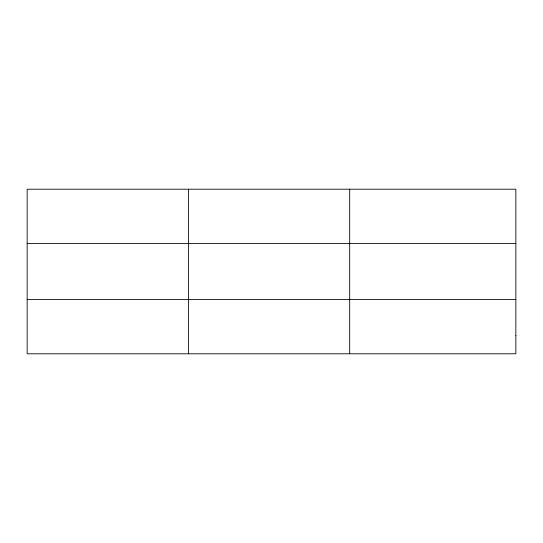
<?xml version="1.0" encoding="UTF-8"?>
<svg xmlns="http://www.w3.org/2000/svg" width="543" height="543" viewBox="0 0 543 543"><rect width="100%" height="100%" fill="white"/><g stroke="black" fill="none" stroke-linecap="round" stroke-linejoin="round"><path stroke-width="0.81" d="M188.421 353.792L188.421 189.208M349.692 353.792L349.692 189.208M27.15 243.522L515.85 243.522M27.15 299.478L515.85 299.478M515.85 335.689L515.85 353.792L27.15 353.792L27.15 189.208L515.85 189.208L515.85 335.689"/></g></svg>
